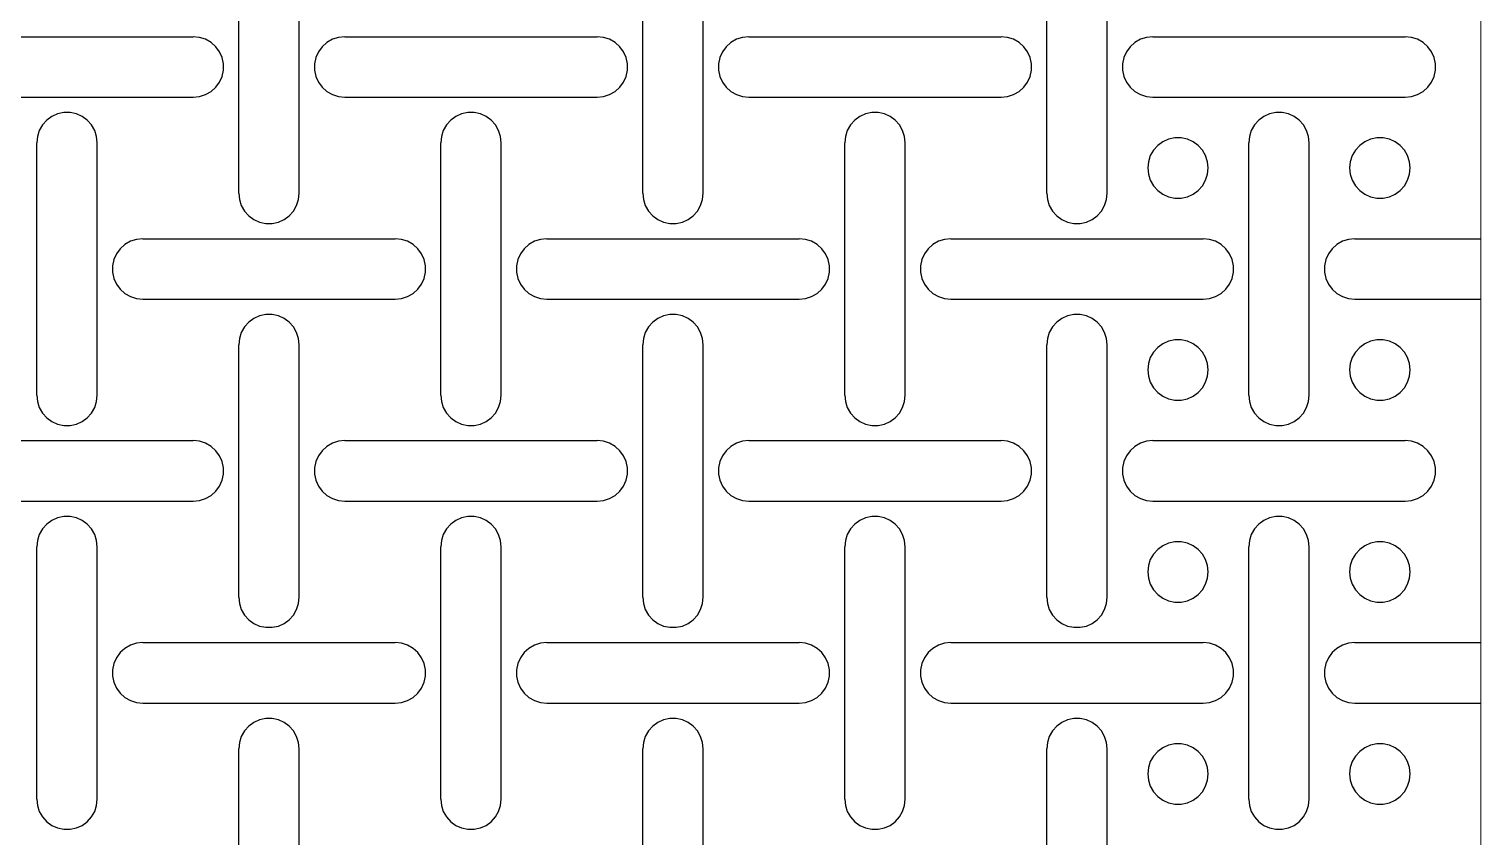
# Model space of a CAD drawing. Header units: metres. Extents: x 0 to 140, y -25 to 325.
# Drawn here: x 68.1 to 140, y 141.9 to 181.9 of the extents above; entities that cross this region are included whole.
import ezdxf

# ---------------------------------------------------------------- set-up
doc = ezdxf.new("R2010")
doc.units = ezdxf.units.M

msp = doc.modelspace()

# ---------------------------------------------------------------- linework, layer by layer
at = {"lineweight": 0}
msp.add_line((140, -25), (140, 325), dxfattribs=at)
for p, q in [((78.5, 173.75), (78.5, 186.25)), ((81.5, 173.75), (81.5, 186.25)), ((98.5, 173.75), (98.5, 186.25)), ((101.5, 173.75), (101.5, 186.25)), ((118.5, 173.75), (118.5, 186.25)), ((121.5, 173.75), (121.5, 186.25)), ((63.75, 181.5), (76.25, 181.5)), ((76.562, 181.467), (76.25, 181.5)), ((76.86, 181.37), (76.562, 181.467)), ((77.132, 181.214), (76.86, 181.37)), ((77.365, 181.004), (77.132, 181.214)), ((82.868, 181.214), (82.635, 181.004)), ((83.14, 181.37), (82.868, 181.214)), ((83.438, 181.467), (83.14, 181.37)), ((83.75, 181.5), (83.438, 181.467)), ((83.75, 181.5), (96.25, 181.5)), ((96.562, 181.467), (96.25, 181.5)), ((96.86, 181.37), (96.562, 181.467)), ((97.132, 181.214), (96.86, 181.37)), ((97.365, 181.004), (97.132, 181.214)), ((102.868, 181.214), (102.635, 181.004)), ((103.14, 181.37), (102.868, 181.214)), ((103.438, 181.467), (103.14, 181.37)), ((103.75, 181.5), (103.438, 181.467)), ((103.75, 181.5), (116.25, 181.5)), ((116.562, 181.467), (116.25, 181.5)), ((116.86, 181.37), (116.562, 181.467)), ((117.132, 181.214), (116.86, 181.37)), ((117.365, 181.004), (117.132, 181.214)), ((122.868, 181.214), (122.635, 181.004)), ((123.14, 181.37), (122.868, 181.214)), ((123.438, 181.467), (123.14, 181.37)), ((123.75, 181.5), (123.438, 181.467)), ((123.75, 181.5), (136.25, 181.5)), ((136.562, 181.467), (136.25, 181.5)), ((136.86, 181.37), (136.562, 181.467)), ((137.132, 181.214), (136.86, 181.37)), ((137.365, 181.004), (137.132, 181.214)), ((77.549, 180.75), (77.365, 181.004)), ((77.677, 180.464), (77.549, 180.75)), ((77.742, 180.157), (77.677, 180.464)), ((82.323, 180.464), (82.258, 180.157)), ((82.451, 180.75), (82.323, 180.464)), ((82.635, 181.004), (82.451, 180.75)), ((97.549, 180.75), (97.365, 181.004)), ((97.677, 180.464), (97.549, 180.75)), ((97.742, 180.157), (97.677, 180.464)), ((102.323, 180.464), (102.258, 180.157)), ((102.451, 180.75), (102.323, 180.464)), ((102.635, 181.004), (102.451, 180.75)), ((117.549, 180.75), (117.365, 181.004)), ((117.677, 180.464), (117.549, 180.75)), ((117.742, 180.157), (117.677, 180.464)), ((122.323, 180.464), (122.258, 180.157)), ((122.451, 180.75), (122.323, 180.464)), ((122.635, 181.004), (122.451, 180.75)), ((137.549, 180.75), (137.365, 181.004)), ((137.677, 180.464), (137.549, 180.75)), ((137.742, 180.157), (137.677, 180.464)), ((77.677, 179.536), (77.742, 179.843)), ((77.742, 179.843), (77.742, 180.157)), ((82.258, 180.157), (82.258, 179.843)), ((82.258, 179.843), (82.323, 179.536)), ((97.677, 179.536), (97.742, 179.843)), ((97.742, 179.843), (97.742, 180.157)), ((102.258, 180.157), (102.258, 179.843)), ((102.258, 179.843), (102.323, 179.536)), ((117.677, 179.536), (117.742, 179.843)), ((117.742, 179.843), (117.742, 180.157)), ((122.258, 180.157), (122.258, 179.843)), ((122.258, 179.843), (122.323, 179.536)), ((137.677, 179.536), (137.742, 179.843)), ((137.742, 179.843), (137.742, 180.157)), ((77.132, 178.786), (77.365, 178.996)), ((77.365, 178.996), (77.549, 179.25)), ((77.549, 179.25), (77.677, 179.536)), ((82.323, 179.536), (82.451, 179.25)), ((82.451, 179.25), (82.635, 178.996)), ((82.635, 178.996), (82.868, 178.786)), ((97.132, 178.786), (97.365, 178.996)), ((97.365, 178.996), (97.549, 179.25)), ((97.549, 179.25), (97.677, 179.536)), ((102.323, 179.536), (102.451, 179.25)), ((102.451, 179.25), (102.635, 178.996)), ((102.635, 178.996), (102.868, 178.786)), ((117.132, 178.786), (117.365, 178.996)), ((117.365, 178.996), (117.549, 179.25)), ((117.549, 179.25), (117.677, 179.536)), ((122.323, 179.536), (122.451, 179.25)), ((122.451, 179.25), (122.635, 178.996)), ((122.635, 178.996), (122.868, 178.786)), ((137.132, 178.786), (137.365, 178.996)), ((137.365, 178.996), (137.549, 179.25)), ((137.549, 179.25), (137.677, 179.536)), ((63.75, 178.5), (76.25, 178.5)), ((76.25, 178.5), (76.562, 178.533)), ((76.562, 178.533), (76.86, 178.63)), ((76.86, 178.63), (77.132, 178.786)), ((82.868, 178.786), (83.14, 178.63)), ((83.14, 178.63), (83.438, 178.533)), ((83.438, 178.533), (83.75, 178.5)), ((83.75, 178.5), (96.25, 178.5)), ((96.25, 178.5), (96.562, 178.533)), ((96.562, 178.533), (96.86, 178.63)), ((96.86, 178.63), (97.132, 178.786)), ((102.868, 178.786), (103.14, 178.63)), ((103.14, 178.63), (103.438, 178.533)), ((103.438, 178.533), (103.75, 178.5)), ((103.75, 178.5), (116.25, 178.5)), ((116.25, 178.5), (116.562, 178.533)), ((116.562, 178.533), (116.86, 178.63)), ((116.86, 178.63), (117.132, 178.786)), ((122.868, 178.786), (123.14, 178.63)), ((123.14, 178.63), (123.438, 178.533)), ((123.438, 178.533), (123.75, 178.5)), ((123.75, 178.5), (136.25, 178.5)), ((136.25, 178.5), (136.562, 178.533)), ((136.562, 178.533), (136.86, 178.63)), ((136.86, 178.63), (137.132, 178.786)), ((69.25, 177.549), (68.996, 177.365)), ((69.536, 177.677), (69.25, 177.549)), ((69.843, 177.742), (69.536, 177.677)), ((70.157, 177.742), (69.843, 177.742)), ((70.464, 177.677), (70.157, 177.742)), ((70.75, 177.549), (70.464, 177.677)), ((71.004, 177.365), (70.75, 177.549)), ((89.25, 177.549), (88.996, 177.365)), ((89.536, 177.677), (89.25, 177.549)), ((89.843, 177.742), (89.536, 177.677)), ((90.157, 177.742), (89.843, 177.742)), ((90.464, 177.677), (90.157, 177.742)), ((90.75, 177.549), (90.464, 177.677)), ((91.004, 177.365), (90.75, 177.549)), ((109.25, 177.549), (108.996, 177.365)), ((109.536, 177.677), (109.25, 177.549)), ((109.843, 177.742), (109.536, 177.677)), ((110.157, 177.742), (109.843, 177.742)), ((110.464, 177.677), (110.157, 177.742)), ((110.75, 177.549), (110.464, 177.677)), ((111.004, 177.365), (110.75, 177.549)), ((129.25, 177.549), (128.996, 177.365)), ((129.536, 177.677), (129.25, 177.549)), ((129.843, 177.742), (129.536, 177.677)), ((130.157, 177.742), (129.843, 177.742)), ((130.464, 177.677), (130.157, 177.742)), ((130.75, 177.549), (130.464, 177.677)), ((131.004, 177.365), (130.75, 177.549)), ((68.63, 176.86), (68.533, 176.562)), ((68.786, 177.132), (68.63, 176.86)), ((68.996, 177.365), (68.786, 177.132)), ((71.214, 177.132), (71.004, 177.365)), ((71.37, 176.86), (71.214, 177.132)), ((71.467, 176.562), (71.37, 176.86)), ((88.63, 176.86), (88.533, 176.562)), ((88.786, 177.132), (88.63, 176.86)), ((88.996, 177.365), (88.786, 177.132)), ((91.214, 177.132), (91.004, 177.365)), ((91.37, 176.86), (91.214, 177.132)), ((91.467, 176.562), (91.37, 176.86)), ((108.63, 176.86), (108.533, 176.562)), ((108.786, 177.132), (108.63, 176.86)), ((108.996, 177.365), (108.786, 177.132)), ((111.214, 177.132), (111.004, 177.365)), ((111.37, 176.86), (111.214, 177.132)), ((111.467, 176.562), (111.37, 176.86)), ((128.63, 176.86), (128.533, 176.562)), ((128.786, 177.132), (128.63, 176.86)), ((128.996, 177.365), (128.786, 177.132)), ((131.214, 177.132), (131.004, 177.365)), ((131.37, 176.86), (131.214, 177.132)), ((131.467, 176.562), (131.37, 176.86)), ((68.533, 176.562), (68.5, 176.25)), ((68.5, 163.75), (68.5, 176.25)), ((71.5, 176.25), (71.467, 176.562)), ((71.5, 163.75), (71.5, 176.25)), ((88.533, 176.562), (88.5, 176.25)), ((88.5, 163.75), (88.5, 176.25)), ((91.5, 176.25), (91.467, 176.562)), ((91.5, 163.75), (91.5, 176.25)), ((108.533, 176.562), (108.5, 176.25)), ((108.5, 163.75), (108.5, 176.25)), ((111.5, 176.25), (111.467, 176.562)), ((111.5, 163.75), (111.5, 176.25)), ((123.996, 176.115), (123.786, 175.882)), ((124.25, 176.299), (123.996, 176.115)), ((124.536, 176.427), (124.25, 176.299)), ((124.843, 176.492), (124.536, 176.427)), ((125.157, 176.492), (124.843, 176.492)), ((125.464, 176.427), (125.157, 176.492)), ((125.75, 176.299), (125.464, 176.427)), ((126.004, 176.115), (125.75, 176.299)), ((126.214, 175.882), (126.004, 176.115)), ((128.533, 176.562), (128.5, 176.25)), ((128.5, 163.75), (128.5, 176.25)), ((131.5, 176.25), (131.467, 176.562)), ((131.5, 163.75), (131.5, 176.25)), ((133.996, 176.115), (133.786, 175.882)), ((134.25, 176.299), (133.996, 176.115)), ((134.536, 176.427), (134.25, 176.299)), ((134.843, 176.492), (134.536, 176.427)), ((135.157, 176.492), (134.843, 176.492)), ((135.464, 176.427), (135.157, 176.492)), ((135.75, 176.299), (135.464, 176.427)), ((136.004, 176.115), (135.75, 176.299)), ((136.214, 175.882), (136.004, 176.115)), ((123.63, 175.61), (123.533, 175.312)), ((123.786, 175.882), (123.63, 175.61)), ((126.37, 175.61), (126.214, 175.882)), ((126.467, 175.312), (126.37, 175.61)), ((133.63, 175.61), (133.533, 175.312)), ((133.786, 175.882), (133.63, 175.61)), ((136.37, 175.61), (136.214, 175.882)), ((136.467, 175.312), (136.37, 175.61)), ((123.533, 175.312), (123.5, 175)), ((123.5, 175), (123.533, 174.688)), ((123.533, 174.688), (123.63, 174.39)), ((126.37, 174.39), (126.467, 174.688)), ((126.5, 175), (126.467, 175.312)), ((126.467, 174.688), (126.5, 175)), ((133.533, 175.312), (133.5, 175)), ((133.5, 175), (133.533, 174.688)), ((133.533, 174.688), (133.63, 174.39)), ((136.37, 174.39), (136.467, 174.688)), ((136.5, 175), (136.467, 175.312)), ((136.467, 174.688), (136.5, 175)), ((123.63, 174.39), (123.786, 174.118)), ((123.786, 174.118), (123.996, 173.885)), ((126.004, 173.885), (126.214, 174.118)), ((126.214, 174.118), (126.37, 174.39)), ((133.63, 174.39), (133.786, 174.118)), ((133.786, 174.118), (133.996, 173.885)), ((136.004, 173.885), (136.214, 174.118)), ((136.214, 174.118), (136.37, 174.39)), ((78.5, 173.75), (78.533, 173.438)), ((78.533, 173.438), (78.63, 173.14)), ((81.37, 173.14), (81.467, 173.438)), ((81.467, 173.438), (81.5, 173.75)), ((98.5, 173.75), (98.533, 173.438)), ((98.533, 173.438), (98.63, 173.14)), ((101.37, 173.14), (101.467, 173.438)), ((101.467, 173.438), (101.5, 173.75)), ((118.5, 173.75), (118.533, 173.438)), ((118.533, 173.438), (118.63, 173.14)), ((121.37, 173.14), (121.467, 173.438)), ((121.467, 173.438), (121.5, 173.75)), ((123.996, 173.885), (124.25, 173.701)), ((124.25, 173.701), (124.536, 173.573)), ((124.536, 173.573), (124.843, 173.508)), ((124.843, 173.508), (125.157, 173.508)), ((125.157, 173.508), (125.464, 173.573)), ((125.464, 173.573), (125.75, 173.701)), ((125.75, 173.701), (126.004, 173.885)), ((133.996, 173.885), (134.25, 173.701)), ((134.25, 173.701), (134.536, 173.573)), ((134.536, 173.573), (134.843, 173.508)), ((134.843, 173.508), (135.157, 173.508)), ((135.157, 173.508), (135.464, 173.573)), ((135.464, 173.573), (135.75, 173.701)), ((135.75, 173.701), (136.004, 173.885)), ((78.63, 173.14), (78.786, 172.868)), ((78.786, 172.868), (78.996, 172.635)), ((78.996, 172.635), (79.25, 172.451)), ((80.75, 172.451), (81.004, 172.635)), ((81.004, 172.635), (81.214, 172.868)), ((81.214, 172.868), (81.37, 173.14)), ((98.63, 173.14), (98.786, 172.868)), ((98.786, 172.868), (98.996, 172.635)), ((98.996, 172.635), (99.25, 172.451)), ((100.75, 172.451), (101.004, 172.635)), ((101.004, 172.635), (101.214, 172.868)), ((101.214, 172.868), (101.37, 173.14)), ((118.63, 173.14), (118.786, 172.868)), ((118.786, 172.868), (118.996, 172.635)), ((118.996, 172.635), (119.25, 172.451)), ((120.75, 172.451), (121.004, 172.635)), ((121.004, 172.635), (121.214, 172.868)), ((121.214, 172.868), (121.37, 173.14)), ((79.25, 172.451), (79.536, 172.323)), ((79.536, 172.323), (79.843, 172.258)), ((79.843, 172.258), (80.157, 172.258)), ((80.157, 172.258), (80.464, 172.323)), ((80.464, 172.323), (80.75, 172.451)), ((99.25, 172.451), (99.536, 172.323)), ((99.536, 172.323), (99.843, 172.258)), ((99.843, 172.258), (100.157, 172.258)), ((100.157, 172.258), (100.464, 172.323)), ((100.464, 172.323), (100.75, 172.451)), ((119.25, 172.451), (119.536, 172.323)), ((119.536, 172.323), (119.843, 172.258)), ((119.843, 172.258), (120.157, 172.258)), ((120.157, 172.258), (120.464, 172.323)), ((120.464, 172.323), (120.75, 172.451)), ((72.868, 171.214), (72.635, 171.004)), ((73.14, 171.37), (72.868, 171.214)), ((73.438, 171.467), (73.14, 171.37)), ((73.75, 171.5), (73.438, 171.467)), ((73.75, 171.5), (86.25, 171.5)), ((86.562, 171.467), (86.25, 171.5)), ((86.86, 171.37), (86.562, 171.467)), ((87.132, 171.214), (86.86, 171.37)), ((87.365, 171.004), (87.132, 171.214)), ((92.868, 171.214), (92.635, 171.004)), ((93.14, 171.37), (92.868, 171.214)), ((93.438, 171.467), (93.14, 171.37)), ((93.75, 171.5), (93.438, 171.467)), ((93.75, 171.5), (106.25, 171.5)), ((106.562, 171.467), (106.25, 171.5)), ((106.86, 171.37), (106.562, 171.467)), ((107.132, 171.214), (106.86, 171.37)), ((107.365, 171.004), (107.132, 171.214)), ((112.868, 171.214), (112.635, 171.004)), ((113.14, 171.37), (112.868, 171.214)), ((113.438, 171.467), (113.14, 171.37)), ((113.75, 171.5), (113.438, 171.467)), ((113.75, 171.5), (126.25, 171.5)), ((126.562, 171.467), (126.25, 171.5)), ((126.86, 171.37), (126.562, 171.467)), ((127.132, 171.214), (126.86, 171.37)), ((127.365, 171.004), (127.132, 171.214)), ((132.868, 171.214), (132.635, 171.004)), ((133.14, 171.37), (132.868, 171.214)), ((133.438, 171.467), (133.14, 171.37)), ((133.75, 171.5), (133.438, 171.467)), ((133.75, 171.5), (140, 171.5)), ((72.323, 170.464), (72.258, 170.157)), ((72.451, 170.75), (72.323, 170.464)), ((72.635, 171.004), (72.451, 170.75)), ((87.549, 170.75), (87.365, 171.004)), ((87.677, 170.464), (87.549, 170.75)), ((87.742, 170.157), (87.677, 170.464)), ((92.323, 170.464), (92.258, 170.157)), ((92.451, 170.75), (92.323, 170.464)), ((92.635, 171.004), (92.451, 170.75)), ((107.549, 170.75), (107.365, 171.004)), ((107.677, 170.464), (107.549, 170.75)), ((107.742, 170.157), (107.677, 170.464)), ((112.323, 170.464), (112.258, 170.157)), ((112.451, 170.75), (112.323, 170.464)), ((112.635, 171.004), (112.451, 170.75)), ((127.549, 170.75), (127.365, 171.004)), ((127.677, 170.464), (127.549, 170.75)), ((127.742, 170.157), (127.677, 170.464)), ((132.323, 170.464), (132.258, 170.157)), ((132.451, 170.75), (132.323, 170.464)), ((132.635, 171.004), (132.451, 170.75)), ((72.258, 170.157), (72.258, 169.843)), ((72.258, 169.843), (72.323, 169.536)), ((87.677, 169.536), (87.742, 169.843)), ((87.742, 169.843), (87.742, 170.157)), ((92.258, 170.157), (92.258, 169.843)), ((92.258, 169.843), (92.323, 169.536)), ((107.677, 169.536), (107.742, 169.843)), ((107.742, 169.843), (107.742, 170.157)), ((112.258, 170.157), (112.258, 169.843)), ((112.258, 169.843), (112.323, 169.536)), ((127.677, 169.536), (127.742, 169.843)), ((127.742, 169.843), (127.742, 170.157)), ((132.258, 170.157), (132.258, 169.843)), ((132.258, 169.843), (132.323, 169.536)), ((72.323, 169.536), (72.451, 169.25)), ((72.451, 169.25), (72.635, 168.996)), ((72.635, 168.996), (72.868, 168.786)), ((87.132, 168.786), (87.365, 168.996)), ((87.365, 168.996), (87.549, 169.25)), ((87.549, 169.25), (87.677, 169.536)), ((92.323, 169.536), (92.451, 169.25)), ((92.451, 169.25), (92.635, 168.996)), ((92.635, 168.996), (92.868, 168.786)), ((107.132, 168.786), (107.365, 168.996)), ((107.365, 168.996), (107.549, 169.25)), ((107.549, 169.25), (107.677, 169.536)), ((112.323, 169.536), (112.451, 169.25)), ((112.451, 169.25), (112.635, 168.996)), ((112.635, 168.996), (112.868, 168.786)), ((127.132, 168.786), (127.365, 168.996)), ((127.365, 168.996), (127.549, 169.25)), ((127.549, 169.25), (127.677, 169.536)), ((132.323, 169.536), (132.451, 169.25)), ((132.451, 169.25), (132.635, 168.996)), ((132.635, 168.996), (132.868, 168.786)), ((72.868, 168.786), (73.14, 168.63)), ((73.14, 168.63), (73.438, 168.533)), ((73.438, 168.533), (73.75, 168.5)), ((73.75, 168.5), (86.25, 168.5)), ((86.25, 168.5), (86.562, 168.533)), ((86.562, 168.533), (86.86, 168.63)), ((86.86, 168.63), (87.132, 168.786)), ((92.868, 168.786), (93.14, 168.63)), ((93.14, 168.63), (93.438, 168.533)), ((93.438, 168.533), (93.75, 168.5)), ((93.75, 168.5), (106.25, 168.5)), ((106.25, 168.5), (106.562, 168.533)), ((106.562, 168.533), (106.86, 168.63)), ((106.86, 168.63), (107.132, 168.786)), ((112.868, 168.786), (113.14, 168.63)), ((113.14, 168.63), (113.438, 168.533)), ((113.438, 168.533), (113.75, 168.5)), ((113.75, 168.5), (126.25, 168.5)), ((126.25, 168.5), (126.562, 168.533)), ((126.562, 168.533), (126.86, 168.63)), ((126.86, 168.63), (127.132, 168.786)), ((132.868, 168.786), (133.14, 168.63)), ((133.14, 168.63), (133.438, 168.533)), ((133.438, 168.533), (133.75, 168.5)), ((133.75, 168.5), (140, 168.5)), ((79.25, 167.549), (78.996, 167.365)), ((79.536, 167.677), (79.25, 167.549)), ((79.843, 167.742), (79.536, 167.677)), ((80.157, 167.742), (79.843, 167.742)), ((80.464, 167.677), (80.157, 167.742)), ((80.75, 167.549), (80.464, 167.677)), ((81.004, 167.365), (80.75, 167.549)), ((99.25, 167.549), (98.996, 167.365)), ((99.536, 167.677), (99.25, 167.549)), ((99.843, 167.742), (99.536, 167.677)), ((100.157, 167.742), (99.843, 167.742)), ((100.464, 167.677), (100.157, 167.742)), ((100.75, 167.549), (100.464, 167.677)), ((101.004, 167.365), (100.75, 167.549)), ((119.25, 167.549), (118.996, 167.365)), ((119.536, 167.677), (119.25, 167.549)), ((119.843, 167.742), (119.536, 167.677)), ((120.157, 167.742), (119.843, 167.742)), ((120.464, 167.677), (120.157, 167.742)), ((120.75, 167.549), (120.464, 167.677)), ((121.004, 167.365), (120.75, 167.549)), ((78.63, 166.86), (78.533, 166.562)), ((78.786, 167.132), (78.63, 166.86)), ((78.996, 167.365), (78.786, 167.132)), ((81.214, 167.132), (81.004, 167.365)), ((81.37, 166.86), (81.214, 167.132)), ((81.467, 166.562), (81.37, 166.86)), ((98.63, 166.86), (98.533, 166.562)), ((98.786, 167.132), (98.63, 166.86)), ((98.996, 167.365), (98.786, 167.132)), ((101.214, 167.132), (101.004, 167.365)), ((101.37, 166.86), (101.214, 167.132)), ((101.467, 166.562), (101.37, 166.86)), ((118.63, 166.86), (118.533, 166.562)), ((118.786, 167.132), (118.63, 166.86)), ((118.996, 167.365), (118.786, 167.132)), ((121.214, 167.132), (121.004, 167.365)), ((121.37, 166.86), (121.214, 167.132)), ((121.467, 166.562), (121.37, 166.86)), ((78.533, 166.562), (78.5, 166.25)), ((78.5, 153.75), (78.5, 166.25)), ((81.5, 166.25), (81.467, 166.562)), ((81.5, 153.75), (81.5, 166.25)), ((98.533, 166.562), (98.5, 166.25)), ((98.5, 153.75), (98.5, 166.25)), ((101.5, 166.25), (101.467, 166.562)), ((101.5, 153.75), (101.5, 166.25)), ((118.533, 166.562), (118.5, 166.25)), ((118.5, 153.75), (118.5, 166.25)), ((121.5, 166.25), (121.467, 166.562)), ((121.5, 153.75), (121.5, 166.25)), ((123.996, 166.115), (123.786, 165.882)), ((124.25, 166.299), (123.996, 166.115)), ((124.536, 166.427), (124.25, 166.299)), ((124.843, 166.492), (124.536, 166.427)), ((125.157, 166.492), (124.843, 166.492)), ((125.464, 166.427), (125.157, 166.492)), ((125.75, 166.299), (125.464, 166.427)), ((126.004, 166.115), (125.75, 166.299)), ((126.214, 165.882), (126.004, 166.115)), ((133.996, 166.115), (133.786, 165.882)), ((134.25, 166.299), (133.996, 166.115)), ((134.536, 166.427), (134.25, 166.299)), ((134.843, 166.492), (134.536, 166.427)), ((135.157, 166.492), (134.843, 166.492)), ((135.464, 166.427), (135.157, 166.492)), ((135.75, 166.299), (135.464, 166.427)), ((136.004, 166.115), (135.75, 166.299)), ((136.214, 165.882), (136.004, 166.115)), ((123.63, 165.61), (123.533, 165.312)), ((123.786, 165.882), (123.63, 165.61)), ((126.37, 165.61), (126.214, 165.882)), ((126.467, 165.312), (126.37, 165.61)), ((133.63, 165.61), (133.533, 165.312)), ((133.786, 165.882), (133.63, 165.61)), ((136.37, 165.61), (136.214, 165.882)), ((136.467, 165.312), (136.37, 165.61)), ((123.533, 165.312), (123.5, 165)), ((123.5, 165), (123.533, 164.688)), ((123.533, 164.688), (123.63, 164.39)), ((126.37, 164.39), (126.467, 164.688)), ((126.5, 165), (126.467, 165.312)), ((126.467, 164.688), (126.5, 165)), ((133.533, 165.312), (133.5, 165)), ((133.5, 165), (133.533, 164.688)), ((133.533, 164.688), (133.63, 164.39)), ((136.37, 164.39), (136.467, 164.688)), ((136.5, 165), (136.467, 165.312)), ((136.467, 164.688), (136.5, 165)), ((123.63, 164.39), (123.786, 164.118)), ((123.786, 164.118), (123.996, 163.885)), ((123.996, 163.885), (124.25, 163.701)), ((125.75, 163.701), (126.004, 163.885)), ((126.004, 163.885), (126.214, 164.118)), ((126.214, 164.118), (126.37, 164.39)), ((133.63, 164.39), (133.786, 164.118)), ((133.786, 164.118), (133.996, 163.885)), ((133.996, 163.885), (134.25, 163.701)), ((135.75, 163.701), (136.004, 163.885)), ((136.004, 163.885), (136.214, 164.118)), ((136.214, 164.118), (136.37, 164.39)), ((68.5, 163.75), (68.533, 163.438)), ((68.533, 163.438), (68.63, 163.14)), ((71.37, 163.14), (71.467, 163.438)), ((71.467, 163.438), (71.5, 163.75)), ((88.5, 163.75), (88.533, 163.438)), ((88.533, 163.438), (88.63, 163.14)), ((91.37, 163.14), (91.467, 163.438)), ((91.467, 163.438), (91.5, 163.75)), ((108.5, 163.75), (108.533, 163.438)), ((108.533, 163.438), (108.63, 163.14)), ((111.37, 163.14), (111.467, 163.438)), ((111.467, 163.438), (111.5, 163.75)), ((124.25, 163.701), (124.536, 163.573)), ((124.536, 163.573), (124.843, 163.508)), ((124.843, 163.508), (125.157, 163.508)), ((125.157, 163.508), (125.464, 163.573)), ((125.464, 163.573), (125.75, 163.701)), ((128.5, 163.75), (128.533, 163.438)), ((128.533, 163.438), (128.63, 163.14)), ((131.37, 163.14), (131.467, 163.438)), ((131.467, 163.438), (131.5, 163.75)), ((134.25, 163.701), (134.536, 163.573)), ((134.536, 163.573), (134.843, 163.508)), ((134.843, 163.508), (135.157, 163.508)), ((135.157, 163.508), (135.464, 163.573)), ((135.464, 163.573), (135.75, 163.701)), ((68.63, 163.14), (68.786, 162.868)), ((68.786, 162.868), (68.996, 162.635)), ((68.996, 162.635), (69.25, 162.451)), ((69.25, 162.451), (69.536, 162.323)), ((70.464, 162.323), (70.75, 162.451)), ((70.75, 162.451), (71.004, 162.635)), ((71.004, 162.635), (71.214, 162.868)), ((71.214, 162.868), (71.37, 163.14)), ((88.63, 163.14), (88.786, 162.868)), ((88.786, 162.868), (88.996, 162.635)), ((88.996, 162.635), (89.25, 162.451)), ((89.25, 162.451), (89.536, 162.323)), ((90.464, 162.323), (90.75, 162.451)), ((90.75, 162.451), (91.004, 162.635)), ((91.004, 162.635), (91.214, 162.868)), ((91.214, 162.868), (91.37, 163.14)), ((108.63, 163.14), (108.786, 162.868)), ((108.786, 162.868), (108.996, 162.635)), ((108.996, 162.635), (109.25, 162.451)), ((109.25, 162.451), (109.536, 162.323)), ((110.464, 162.323), (110.75, 162.451)), ((110.75, 162.451), (111.004, 162.635)), ((111.004, 162.635), (111.214, 162.868)), ((111.214, 162.868), (111.37, 163.14)), ((128.63, 163.14), (128.786, 162.868)), ((128.786, 162.868), (128.996, 162.635)), ((128.996, 162.635), (129.25, 162.451)), ((129.25, 162.451), (129.536, 162.323)), ((130.464, 162.323), (130.75, 162.451)), ((130.75, 162.451), (131.004, 162.635)), ((131.004, 162.635), (131.214, 162.868)), ((131.214, 162.868), (131.37, 163.14)), ((69.536, 162.323), (69.843, 162.258)), ((69.843, 162.258), (70.157, 162.258)), ((70.157, 162.258), (70.464, 162.323)), ((89.536, 162.323), (89.843, 162.258)), ((89.843, 162.258), (90.157, 162.258)), ((90.157, 162.258), (90.464, 162.323)), ((109.536, 162.323), (109.843, 162.258)), ((109.843, 162.258), (110.157, 162.258)), ((110.157, 162.258), (110.464, 162.323)), ((129.536, 162.323), (129.843, 162.258)), ((129.843, 162.258), (130.157, 162.258)), ((130.157, 162.258), (130.464, 162.323)), ((63.75, 161.5), (76.25, 161.5)), ((76.562, 161.467), (76.25, 161.5)), ((76.86, 161.37), (76.562, 161.467)), ((77.132, 161.214), (76.86, 161.37)), ((77.365, 161.004), (77.132, 161.214)), ((82.868, 161.214), (82.635, 161.004)), ((83.14, 161.37), (82.868, 161.214)), ((83.438, 161.467), (83.14, 161.37)), ((83.75, 161.5), (83.438, 161.467)), ((83.75, 161.5), (96.25, 161.5)), ((96.562, 161.467), (96.25, 161.5)), ((96.86, 161.37), (96.562, 161.467)), ((97.132, 161.214), (96.86, 161.37)), ((97.365, 161.004), (97.132, 161.214)), ((102.868, 161.214), (102.635, 161.004)), ((103.14, 161.37), (102.868, 161.214)), ((103.438, 161.467), (103.14, 161.37)), ((103.75, 161.5), (103.438, 161.467)), ((103.75, 161.5), (116.25, 161.5)), ((116.562, 161.467), (116.25, 161.5)), ((116.86, 161.37), (116.562, 161.467)), ((117.132, 161.214), (116.86, 161.37)), ((117.365, 161.004), (117.132, 161.214)), ((122.868, 161.214), (122.635, 161.004)), ((123.14, 161.37), (122.868, 161.214)), ((123.438, 161.467), (123.14, 161.37)), ((123.75, 161.5), (123.438, 161.467)), ((123.75, 161.5), (136.25, 161.5)), ((136.562, 161.467), (136.25, 161.5)), ((136.86, 161.37), (136.562, 161.467)), ((137.132, 161.214), (136.86, 161.37)), ((137.365, 161.004), (137.132, 161.214)), ((77.549, 160.75), (77.365, 161.004)), ((77.677, 160.464), (77.549, 160.75)), ((77.742, 160.157), (77.677, 160.464)), ((82.323, 160.464), (82.258, 160.157)), ((82.451, 160.75), (82.323, 160.464)), ((82.635, 161.004), (82.451, 160.75)), ((97.549, 160.75), (97.365, 161.004)), ((97.677, 160.464), (97.549, 160.75)), ((97.742, 160.157), (97.677, 160.464)), ((102.323, 160.464), (102.258, 160.157)), ((102.451, 160.75), (102.323, 160.464)), ((102.635, 161.004), (102.451, 160.75)), ((117.549, 160.75), (117.365, 161.004)), ((117.677, 160.464), (117.549, 160.75)), ((117.742, 160.157), (117.677, 160.464)), ((122.323, 160.464), (122.258, 160.157)), ((122.451, 160.75), (122.323, 160.464)), ((122.635, 161.004), (122.451, 160.75)), ((137.549, 160.75), (137.365, 161.004)), ((137.677, 160.464), (137.549, 160.75)), ((137.742, 160.157), (137.677, 160.464)), ((77.677, 159.536), (77.742, 159.843)), ((77.742, 159.843), (77.742, 160.157)), ((82.258, 160.157), (82.258, 159.843)), ((82.258, 159.843), (82.323, 159.536)), ((97.677, 159.536), (97.742, 159.843)), ((97.742, 159.843), (97.742, 160.157)), ((102.258, 160.157), (102.258, 159.843)), ((102.258, 159.843), (102.323, 159.536)), ((117.677, 159.536), (117.742, 159.843)), ((117.742, 159.843), (117.742, 160.157)), ((122.258, 160.157), (122.258, 159.843)), ((122.258, 159.843), (122.323, 159.536)), ((137.677, 159.536), (137.742, 159.843)), ((137.742, 159.843), (137.742, 160.157)), ((77.132, 158.786), (77.365, 158.996)), ((77.365, 158.996), (77.549, 159.25)), ((77.549, 159.25), (77.677, 159.536)), ((82.323, 159.536), (82.451, 159.25)), ((82.451, 159.25), (82.635, 158.996)), ((82.635, 158.996), (82.868, 158.786)), ((97.132, 158.786), (97.365, 158.996)), ((97.365, 158.996), (97.549, 159.25)), ((97.549, 159.25), (97.677, 159.536)), ((102.323, 159.536), (102.451, 159.25)), ((102.451, 159.25), (102.635, 158.996)), ((102.635, 158.996), (102.868, 158.786)), ((117.132, 158.786), (117.365, 158.996)), ((117.365, 158.996), (117.549, 159.25)), ((117.549, 159.25), (117.677, 159.536)), ((122.323, 159.536), (122.451, 159.25)), ((122.451, 159.25), (122.635, 158.996)), ((122.635, 158.996), (122.868, 158.786)), ((137.132, 158.786), (137.365, 158.996)), ((137.365, 158.996), (137.549, 159.25)), ((137.549, 159.25), (137.677, 159.536)), ((63.75, 158.5), (76.25, 158.5)), ((76.25, 158.5), (76.562, 158.533)), ((76.562, 158.533), (76.86, 158.63)), ((76.86, 158.63), (77.132, 158.786)), ((82.868, 158.786), (83.14, 158.63)), ((83.14, 158.63), (83.438, 158.533)), ((83.438, 158.533), (83.75, 158.5)), ((83.75, 158.5), (96.25, 158.5)), ((96.25, 158.5), (96.562, 158.533)), ((96.562, 158.533), (96.86, 158.63)), ((96.86, 158.63), (97.132, 158.786)), ((102.868, 158.786), (103.14, 158.63)), ((103.14, 158.63), (103.438, 158.533)), ((103.438, 158.533), (103.75, 158.5)), ((103.75, 158.5), (116.25, 158.5)), ((116.25, 158.5), (116.562, 158.533)), ((116.562, 158.533), (116.86, 158.63)), ((116.86, 158.63), (117.132, 158.786)), ((122.868, 158.786), (123.14, 158.63)), ((123.14, 158.63), (123.438, 158.533)), ((123.438, 158.533), (123.75, 158.5)), ((123.75, 158.5), (136.25, 158.5)), ((136.25, 158.5), (136.562, 158.533)), ((136.562, 158.533), (136.86, 158.63)), ((136.86, 158.63), (137.132, 158.786)), ((69.25, 157.549), (68.996, 157.365)), ((69.536, 157.677), (69.25, 157.549)), ((69.843, 157.742), (69.536, 157.677)), ((70.157, 157.742), (69.843, 157.742)), ((70.464, 157.677), (70.157, 157.742)), ((70.75, 157.549), (70.464, 157.677)), ((71.004, 157.365), (70.75, 157.549)), ((89.25, 157.549), (88.996, 157.365)), ((89.536, 157.677), (89.25, 157.549)), ((89.843, 157.742), (89.536, 157.677)), ((90.157, 157.742), (89.843, 157.742)), ((90.464, 157.677), (90.157, 157.742)), ((90.75, 157.549), (90.464, 157.677)), ((91.004, 157.365), (90.75, 157.549)), ((109.25, 157.549), (108.996, 157.365)), ((109.536, 157.677), (109.25, 157.549)), ((109.843, 157.742), (109.536, 157.677)), ((110.157, 157.742), (109.843, 157.742)), ((110.464, 157.677), (110.157, 157.742)), ((110.75, 157.549), (110.464, 157.677)), ((111.004, 157.365), (110.75, 157.549)), ((129.25, 157.549), (128.996, 157.365)), ((129.536, 157.677), (129.25, 157.549)), ((129.843, 157.742), (129.536, 157.677)), ((130.157, 157.742), (129.843, 157.742)), ((130.464, 157.677), (130.157, 157.742)), ((130.75, 157.549), (130.464, 157.677)), ((131.004, 157.365), (130.75, 157.549)), ((68.63, 156.86), (68.533, 156.562)), ((68.786, 157.132), (68.63, 156.86)), ((68.996, 157.365), (68.786, 157.132)), ((71.214, 157.132), (71.004, 157.365)), ((71.37, 156.86), (71.214, 157.132)), ((71.467, 156.562), (71.37, 156.86)), ((88.63, 156.86), (88.533, 156.562)), ((88.786, 157.132), (88.63, 156.86)), ((88.996, 157.365), (88.786, 157.132)), ((91.214, 157.132), (91.004, 157.365)), ((91.37, 156.86), (91.214, 157.132)), ((91.467, 156.562), (91.37, 156.86)), ((108.63, 156.86), (108.533, 156.562)), ((108.786, 157.132), (108.63, 156.86)), ((108.996, 157.365), (108.786, 157.132)), ((111.214, 157.132), (111.004, 157.365)), ((111.37, 156.86), (111.214, 157.132)), ((111.467, 156.562), (111.37, 156.86)), ((128.63, 156.86), (128.533, 156.562)), ((128.786, 157.132), (128.63, 156.86)), ((128.996, 157.365), (128.786, 157.132)), ((131.214, 157.132), (131.004, 157.365)), ((131.37, 156.86), (131.214, 157.132)), ((131.467, 156.562), (131.37, 156.86)), ((68.533, 156.562), (68.5, 156.25)), ((68.5, 143.75), (68.5, 156.25)), ((71.5, 156.25), (71.467, 156.562)), ((71.5, 143.75), (71.5, 156.25)), ((88.533, 156.562), (88.5, 156.25)), ((88.5, 143.75), (88.5, 156.25)), ((91.5, 156.25), (91.467, 156.562)), ((91.5, 143.75), (91.5, 156.25)), ((108.533, 156.562), (108.5, 156.25)), ((108.5, 143.75), (108.5, 156.25)), ((111.5, 156.25), (111.467, 156.562)), ((111.5, 143.75), (111.5, 156.25)), ((123.996, 156.115), (123.786, 155.882)), ((124.25, 156.299), (123.996, 156.115)), ((124.536, 156.427), (124.25, 156.299)), ((124.843, 156.492), (124.536, 156.427)), ((125.157, 156.492), (124.843, 156.492)), ((125.464, 156.427), (125.157, 156.492)), ((125.75, 156.299), (125.464, 156.427)), ((126.004, 156.115), (125.75, 156.299)), ((126.214, 155.882), (126.004, 156.115)), ((128.533, 156.562), (128.5, 156.25)), ((128.5, 143.75), (128.5, 156.25)), ((131.5, 156.25), (131.467, 156.562)), ((131.5, 143.75), (131.5, 156.25)), ((133.996, 156.115), (133.786, 155.882)), ((134.25, 156.299), (133.996, 156.115)), ((134.536, 156.427), (134.25, 156.299)), ((134.843, 156.492), (134.536, 156.427)), ((135.157, 156.492), (134.843, 156.492)), ((135.464, 156.427), (135.157, 156.492)), ((135.75, 156.299), (135.464, 156.427)), ((136.004, 156.115), (135.75, 156.299)), ((136.214, 155.882), (136.004, 156.115)), ((123.533, 155.312), (123.5, 155)), ((123.63, 155.61), (123.533, 155.312)), ((123.786, 155.882), (123.63, 155.61)), ((126.37, 155.61), (126.214, 155.882)), ((126.467, 155.312), (126.37, 155.61)), ((126.5, 155), (126.467, 155.312)), ((133.533, 155.312), (133.5, 155)), ((133.63, 155.61), (133.533, 155.312)), ((133.786, 155.882), (133.63, 155.61)), ((136.37, 155.61), (136.214, 155.882)), ((136.467, 155.312), (136.37, 155.61)), ((136.5, 155), (136.467, 155.312)), ((123.5, 155), (123.533, 154.688)), ((123.533, 154.688), (123.63, 154.39)), ((126.37, 154.39), (126.467, 154.688)), ((126.467, 154.688), (126.5, 155)), ((133.5, 155), (133.533, 154.688)), ((133.533, 154.688), (133.63, 154.39)), ((136.37, 154.39), (136.467, 154.688)), ((136.467, 154.688), (136.5, 155)), ((123.63, 154.39), (123.786, 154.118)), ((123.786, 154.118), (123.996, 153.885)), ((123.996, 153.885), (124.25, 153.701)), ((125.75, 153.701), (126.004, 153.885)), ((126.004, 153.885), (126.214, 154.118)), ((126.214, 154.118), (126.37, 154.39)), ((133.63, 154.39), (133.786, 154.118)), ((133.786, 154.118), (133.996, 153.885)), ((133.996, 153.885), (134.25, 153.701)), ((135.75, 153.701), (136.004, 153.885)), ((136.004, 153.885), (136.214, 154.118)), ((136.214, 154.118), (136.37, 154.39)), ((78.5, 153.75), (78.533, 153.438)), ((78.533, 153.438), (78.63, 153.14)), ((78.63, 153.14), (78.786, 152.868)), ((81.214, 152.868), (81.37, 153.14)), ((81.37, 153.14), (81.467, 153.438)), ((81.467, 153.438), (81.5, 153.75)), ((98.5, 153.75), (98.533, 153.438)), ((98.533, 153.438), (98.63, 153.14)), ((98.63, 153.14), (98.786, 152.868)), ((101.214, 152.868), (101.37, 153.14)), ((101.37, 153.14), (101.467, 153.438)), ((101.467, 153.438), (101.5, 153.75)), ((118.5, 153.75), (118.533, 153.438)), ((118.533, 153.438), (118.63, 153.14)), ((118.63, 153.14), (118.786, 152.868)), ((121.214, 152.868), (121.37, 153.14)), ((121.37, 153.14), (121.467, 153.438)), ((121.467, 153.438), (121.5, 153.75)), ((124.25, 153.701), (124.536, 153.573)), ((124.536, 153.573), (124.843, 153.508)), ((124.843, 153.508), (125.157, 153.508)), ((125.157, 153.508), (125.464, 153.573)), ((125.464, 153.573), (125.75, 153.701)), ((134.25, 153.701), (134.536, 153.573)), ((134.536, 153.573), (134.843, 153.508)), ((134.843, 153.508), (135.157, 153.508)), ((135.157, 153.508), (135.464, 153.573)), ((135.464, 153.573), (135.75, 153.701)), ((78.786, 152.868), (78.996, 152.635)), ((78.996, 152.635), (79.25, 152.451)), ((79.25, 152.451), (79.536, 152.323)), ((80.464, 152.323), (80.75, 152.451)), ((80.75, 152.451), (81.004, 152.635)), ((81.004, 152.635), (81.214, 152.868)), ((98.786, 152.868), (98.996, 152.635)), ((98.996, 152.635), (99.25, 152.451)), ((99.25, 152.451), (99.536, 152.323)), ((100.464, 152.323), (100.75, 152.451)), ((100.75, 152.451), (101.004, 152.635)), ((101.004, 152.635), (101.214, 152.868)), ((118.786, 152.868), (118.996, 152.635)), ((118.996, 152.635), (119.25, 152.451)), ((119.25, 152.451), (119.536, 152.323)), ((120.464, 152.323), (120.75, 152.451)), ((120.75, 152.451), (121.004, 152.635)), ((121.004, 152.635), (121.214, 152.868)), ((79.536, 152.323), (79.843, 152.258)), ((79.843, 152.258), (80.157, 152.258)), ((80.157, 152.258), (80.464, 152.323)), ((99.536, 152.323), (99.843, 152.258)), ((99.843, 152.258), (100.157, 152.258)), ((100.157, 152.258), (100.464, 152.323)), ((119.536, 152.323), (119.843, 152.258)), ((119.843, 152.258), (120.157, 152.258)), ((120.157, 152.258), (120.464, 152.323)), ((72.635, 151.004), (72.451, 150.75)), ((72.868, 151.214), (72.635, 151.004)), ((73.14, 151.37), (72.868, 151.214)), ((73.438, 151.467), (73.14, 151.37)), ((73.75, 151.5), (73.438, 151.467)), ((73.75, 151.5), (86.25, 151.5)), ((86.562, 151.467), (86.25, 151.5)), ((86.86, 151.37), (86.562, 151.467)), ((87.132, 151.214), (86.86, 151.37)), ((87.365, 151.004), (87.132, 151.214)), ((87.549, 150.75), (87.365, 151.004)), ((92.635, 151.004), (92.451, 150.75)), ((92.868, 151.214), (92.635, 151.004)), ((93.14, 151.37), (92.868, 151.214)), ((93.438, 151.467), (93.14, 151.37)), ((93.75, 151.5), (93.438, 151.467)), ((93.75, 151.5), (106.25, 151.5)), ((106.562, 151.467), (106.25, 151.5)), ((106.86, 151.37), (106.562, 151.467)), ((107.132, 151.214), (106.86, 151.37)), ((107.365, 151.004), (107.132, 151.214)), ((107.549, 150.75), (107.365, 151.004)), ((112.635, 151.004), (112.451, 150.75)), ((112.868, 151.214), (112.635, 151.004)), ((113.14, 151.37), (112.868, 151.214)), ((113.438, 151.467), (113.14, 151.37)), ((113.75, 151.5), (113.438, 151.467)), ((113.75, 151.5), (126.25, 151.5)), ((126.562, 151.467), (126.25, 151.5)), ((126.86, 151.37), (126.562, 151.467)), ((127.132, 151.214), (126.86, 151.37)), ((127.365, 151.004), (127.132, 151.214)), ((127.549, 150.75), (127.365, 151.004)), ((132.635, 151.004), (132.451, 150.75)), ((132.868, 151.214), (132.635, 151.004)), ((133.14, 151.37), (132.868, 151.214)), ((133.438, 151.467), (133.14, 151.37)), ((133.75, 151.5), (133.438, 151.467)), ((133.75, 151.5), (140, 151.5)), ((72.323, 150.464), (72.258, 150.157)), ((72.451, 150.75), (72.323, 150.464)), ((87.677, 150.464), (87.549, 150.75)), ((87.742, 150.157), (87.677, 150.464)), ((92.323, 150.464), (92.258, 150.157)), ((92.451, 150.75), (92.323, 150.464)), ((107.677, 150.464), (107.549, 150.75)), ((107.742, 150.157), (107.677, 150.464)), ((112.323, 150.464), (112.258, 150.157)), ((112.451, 150.75), (112.323, 150.464)), ((127.677, 150.464), (127.549, 150.75)), ((127.742, 150.157), (127.677, 150.464)), ((132.323, 150.464), (132.258, 150.157)), ((132.451, 150.75), (132.323, 150.464)), ((72.258, 150.157), (72.258, 149.843)), ((72.258, 149.843), (72.323, 149.536)), ((72.323, 149.536), (72.451, 149.25)), ((87.549, 149.25), (87.677, 149.536)), ((87.677, 149.536), (87.742, 149.843)), ((87.742, 149.843), (87.742, 150.157)), ((92.258, 150.157), (92.258, 149.843)), ((92.258, 149.843), (92.323, 149.536)), ((92.323, 149.536), (92.451, 149.25)), ((107.549, 149.25), (107.677, 149.536)), ((107.677, 149.536), (107.742, 149.843)), ((107.742, 149.843), (107.742, 150.157)), ((112.258, 150.157), (112.258, 149.843)), ((112.258, 149.843), (112.323, 149.536)), ((112.323, 149.536), (112.451, 149.25)), ((127.549, 149.25), (127.677, 149.536)), ((127.677, 149.536), (127.742, 149.843)), ((127.742, 149.843), (127.742, 150.157)), ((132.258, 150.157), (132.258, 149.843)), ((132.258, 149.843), (132.323, 149.536)), ((132.323, 149.536), (132.451, 149.25)), ((72.451, 149.25), (72.635, 148.996)), ((72.635, 148.996), (72.868, 148.786)), ((87.132, 148.786), (87.365, 148.996)), ((87.365, 148.996), (87.549, 149.25)), ((92.451, 149.25), (92.635, 148.996)), ((92.635, 148.996), (92.868, 148.786)), ((107.132, 148.786), (107.365, 148.996)), ((107.365, 148.996), (107.549, 149.25)), ((112.451, 149.25), (112.635, 148.996)), ((112.635, 148.996), (112.868, 148.786)), ((127.132, 148.786), (127.365, 148.996)), ((127.365, 148.996), (127.549, 149.25)), ((132.451, 149.25), (132.635, 148.996)), ((132.635, 148.996), (132.868, 148.786)), ((72.868, 148.786), (73.14, 148.63)), ((73.14, 148.63), (73.438, 148.533)), ((73.438, 148.533), (73.75, 148.5)), ((73.75, 148.5), (86.25, 148.5)), ((86.25, 148.5), (86.562, 148.533)), ((86.562, 148.533), (86.86, 148.63)), ((86.86, 148.63), (87.132, 148.786)), ((92.868, 148.786), (93.14, 148.63)), ((93.14, 148.63), (93.438, 148.533)), ((93.438, 148.533), (93.75, 148.5)), ((93.75, 148.5), (106.25, 148.5)), ((106.25, 148.5), (106.562, 148.533)), ((106.562, 148.533), (106.86, 148.63)), ((106.86, 148.63), (107.132, 148.786)), ((112.868, 148.786), (113.14, 148.63)), ((113.14, 148.63), (113.438, 148.533)), ((113.438, 148.533), (113.75, 148.5)), ((113.75, 148.5), (126.25, 148.5)), ((126.25, 148.5), (126.562, 148.533)), ((126.562, 148.533), (126.86, 148.63)), ((126.86, 148.63), (127.132, 148.786)), ((132.868, 148.786), (133.14, 148.63)), ((133.14, 148.63), (133.438, 148.533)), ((133.438, 148.533), (133.75, 148.5)), ((133.75, 148.5), (140, 148.5)), ((78.996, 147.365), (78.786, 147.132)), ((79.25, 147.549), (78.996, 147.365)), ((79.536, 147.677), (79.25, 147.549)), ((79.843, 147.742), (79.536, 147.677)), ((80.157, 147.742), (79.843, 147.742)), ((80.464, 147.677), (80.157, 147.742)), ((80.75, 147.549), (80.464, 147.677)), ((81.004, 147.365), (80.75, 147.549)), ((81.214, 147.132), (81.004, 147.365)), ((98.996, 147.365), (98.786, 147.132)), ((99.25, 147.549), (98.996, 147.365)), ((99.536, 147.677), (99.25, 147.549)), ((99.843, 147.742), (99.536, 147.677)), ((100.157, 147.742), (99.843, 147.742)), ((100.464, 147.677), (100.157, 147.742)), ((100.75, 147.549), (100.464, 147.677)), ((101.004, 147.365), (100.75, 147.549)), ((101.214, 147.132), (101.004, 147.365)), ((118.996, 147.365), (118.786, 147.132)), ((119.25, 147.549), (118.996, 147.365)), ((119.536, 147.677), (119.25, 147.549)), ((119.843, 147.742), (119.536, 147.677)), ((120.157, 147.742), (119.843, 147.742)), ((120.464, 147.677), (120.157, 147.742)), ((120.75, 147.549), (120.464, 147.677)), ((121.004, 147.365), (120.75, 147.549)), ((121.214, 147.132), (121.004, 147.365)), ((78.63, 146.86), (78.533, 146.562)), ((78.786, 147.132), (78.63, 146.86)), ((81.37, 146.86), (81.214, 147.132)), ((81.467, 146.562), (81.37, 146.86)), ((98.63, 146.86), (98.533, 146.562)), ((98.786, 147.132), (98.63, 146.86)), ((101.37, 146.86), (101.214, 147.132)), ((101.467, 146.562), (101.37, 146.86)), ((118.63, 146.86), (118.533, 146.562)), ((118.786, 147.132), (118.63, 146.86)), ((121.37, 146.86), (121.214, 147.132)), ((121.467, 146.562), (121.37, 146.86)), ((78.533, 146.562), (78.5, 146.25)), ((78.5, 133.75), (78.5, 146.25)), ((81.5, 146.25), (81.467, 146.562)), ((81.5, 133.75), (81.5, 146.25)), ((98.533, 146.562), (98.5, 146.25)), ((98.5, 133.75), (98.5, 146.25)), ((101.5, 146.25), (101.467, 146.562)), ((101.5, 133.75), (101.5, 146.25)), ((118.533, 146.562), (118.5, 146.25)), ((118.5, 133.75), (118.5, 146.25)), ((121.5, 146.25), (121.467, 146.562)), ((121.5, 133.75), (121.5, 146.25)), ((123.996, 146.115), (123.786, 145.882)), ((124.25, 146.299), (123.996, 146.115)), ((124.536, 146.427), (124.25, 146.299)), ((124.843, 146.492), (124.536, 146.427)), ((125.157, 146.492), (124.843, 146.492)), ((125.464, 146.427), (125.157, 146.492)), ((125.75, 146.299), (125.464, 146.427)), ((126.004, 146.115), (125.75, 146.299)), ((126.214, 145.882), (126.004, 146.115)), ((133.996, 146.115), (133.786, 145.882)), ((134.25, 146.299), (133.996, 146.115)), ((134.536, 146.427), (134.25, 146.299)), ((134.843, 146.492), (134.536, 146.427)), ((135.157, 146.492), (134.843, 146.492)), ((135.464, 146.427), (135.157, 146.492)), ((135.75, 146.299), (135.464, 146.427)), ((136.004, 146.115), (135.75, 146.299)), ((136.214, 145.882), (136.004, 146.115)), ((123.533, 145.312), (123.5, 145)), ((123.63, 145.61), (123.533, 145.312)), ((123.786, 145.882), (123.63, 145.61)), ((126.37, 145.61), (126.214, 145.882)), ((126.467, 145.312), (126.37, 145.61)), ((126.5, 145), (126.467, 145.312)), ((133.533, 145.312), (133.5, 145)), ((133.63, 145.61), (133.533, 145.312)), ((133.786, 145.882), (133.63, 145.61)), ((136.37, 145.61), (136.214, 145.882)), ((136.467, 145.312), (136.37, 145.61)), ((136.5, 145), (136.467, 145.312)), ((123.5, 145), (123.533, 144.688)), ((123.533, 144.688), (123.63, 144.39)), ((126.37, 144.39), (126.467, 144.688)), ((126.467, 144.688), (126.5, 145)), ((133.5, 145), (133.533, 144.688)), ((133.533, 144.688), (133.63, 144.39)), ((136.37, 144.39), (136.467, 144.688)), ((136.467, 144.688), (136.5, 145)), ((123.63, 144.39), (123.786, 144.118)), ((123.786, 144.118), (123.996, 143.885)), ((123.996, 143.885), (124.25, 143.701)), ((125.75, 143.701), (126.004, 143.885)), ((126.004, 143.885), (126.214, 144.118)), ((126.214, 144.118), (126.37, 144.39)), ((133.63, 144.39), (133.786, 144.118)), ((133.786, 144.118), (133.996, 143.885)), ((133.996, 143.885), (134.25, 143.701)), ((135.75, 143.701), (136.004, 143.885)), ((136.004, 143.885), (136.214, 144.118)), ((136.214, 144.118), (136.37, 144.39)), ((68.5, 143.75), (68.533, 143.438)), ((68.533, 143.438), (68.63, 143.14)), ((68.63, 143.14), (68.786, 142.868)), ((71.214, 142.868), (71.37, 143.14)), ((71.37, 143.14), (71.467, 143.438)), ((71.467, 143.438), (71.5, 143.75)), ((88.5, 143.75), (88.533, 143.438)), ((88.533, 143.438), (88.63, 143.14)), ((88.63, 143.14), (88.786, 142.868)), ((91.214, 142.868), (91.37, 143.14)), ((91.37, 143.14), (91.467, 143.438)), ((91.467, 143.438), (91.5, 143.75)), ((108.5, 143.75), (108.533, 143.438)), ((108.533, 143.438), (108.63, 143.14)), ((108.63, 143.14), (108.786, 142.868)), ((111.214, 142.868), (111.37, 143.14)), ((111.37, 143.14), (111.467, 143.438)), ((111.467, 143.438), (111.5, 143.75)), ((124.25, 143.701), (124.536, 143.573)), ((124.536, 143.573), (124.843, 143.508)), ((124.843, 143.508), (125.157, 143.508)), ((125.157, 143.508), (125.464, 143.573)), ((125.464, 143.573), (125.75, 143.701)), ((128.5, 143.75), (128.533, 143.438)), ((128.533, 143.438), (128.63, 143.14)), ((128.63, 143.14), (128.786, 142.868)), ((131.214, 142.868), (131.37, 143.14)), ((131.37, 143.14), (131.467, 143.438)), ((131.467, 143.438), (131.5, 143.75)), ((134.25, 143.701), (134.536, 143.573)), ((134.536, 143.573), (134.843, 143.508)), ((134.843, 143.508), (135.157, 143.508)), ((135.157, 143.508), (135.464, 143.573)), ((135.464, 143.573), (135.75, 143.701)), ((68.786, 142.868), (68.996, 142.635)), ((68.996, 142.635), (69.25, 142.451)), ((69.25, 142.451), (69.536, 142.323)), ((69.536, 142.323), (69.843, 142.258)), ((70.157, 142.258), (70.464, 142.323)), ((70.464, 142.323), (70.75, 142.451)), ((70.75, 142.451), (71.004, 142.635)), ((71.004, 142.635), (71.214, 142.868)), ((88.786, 142.868), (88.996, 142.635)), ((88.996, 142.635), (89.25, 142.451)), ((89.25, 142.451), (89.536, 142.323)), ((89.536, 142.323), (89.843, 142.258)), ((90.157, 142.258), (90.464, 142.323)), ((90.464, 142.323), (90.75, 142.451)), ((90.75, 142.451), (91.004, 142.635)), ((91.004, 142.635), (91.214, 142.868)), ((108.786, 142.868), (108.996, 142.635)), ((108.996, 142.635), (109.25, 142.451)), ((109.25, 142.451), (109.536, 142.323)), ((109.536, 142.323), (109.843, 142.258)), ((110.157, 142.258), (110.464, 142.323)), ((110.464, 142.323), (110.75, 142.451)), ((110.75, 142.451), (111.004, 142.635)), ((111.004, 142.635), (111.214, 142.868)), ((128.786, 142.868), (128.996, 142.635)), ((128.996, 142.635), (129.25, 142.451)), ((129.25, 142.451), (129.536, 142.323)), ((129.536, 142.323), (129.843, 142.258)), ((130.157, 142.258), (130.464, 142.323)), ((130.464, 142.323), (130.75, 142.451)), ((130.75, 142.451), (131.004, 142.635)), ((131.004, 142.635), (131.214, 142.868)), ((69.843, 142.258), (70.157, 142.258)), ((89.843, 142.258), (90.157, 142.258)), ((109.843, 142.258), (110.157, 142.258)), ((129.843, 142.258), (130.157, 142.258))]:
    msp.add_line(p, q)

doc.saveas('drawing.dxf')
